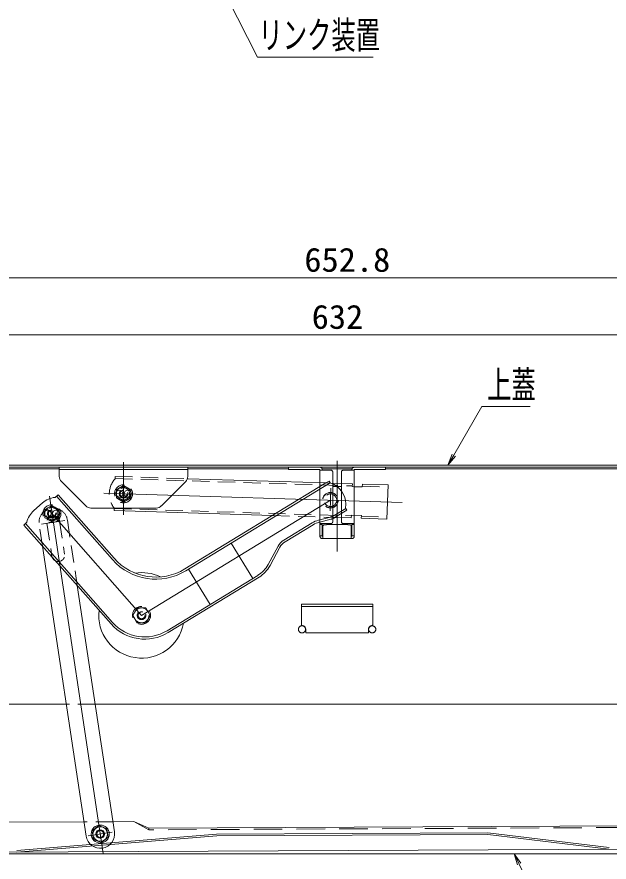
# Model space of a CAD drawing. Units: millimetres, scale not verified. Extents: x -2000 to 2000, y -1385 to 1385.
# Drawn here: x -1489 to -1074, y -345 to 247 of the extents above; entities that cross this region are included whole.
import ezdxf
from ezdxf.enums import TextEntityAlignment as Align

# ---------------------------------------------------------------- set-up
doc = ezdxf.new("R2010")
doc.units = ezdxf.units.MM
doc.header["$LTSCALE"] = 10
doc.header["$PDMODE"] = 32
doc.header["$PDSIZE"] = 5
for name, pattern in [('DASHED1', [1.8, 1.2, -0.6]), ('DASHED2', [3, 2, -1]), ('LONG_DASHED1', [7, 6, -1]), ('LONG_DOUBLE_CHAIN', [21.8, 18, -1, 0.6, -0.6, 0.6, -1])]:
    doc.linetypes.add(name, pattern=pattern)
for name, color, linetype, lineweight in [('0-2_0', 4, 'Continuous', 9), ('0-3_sunpou', 1, 'Continuous', 9), ('0-6_center', 5, 'Continuous', 9), ('0-7_PHANTOM', 3, 'LONG_DOUBLE_CHAIN', 9), ('0-8_1', 7, 'Continuous', 9), ('0-9_HIDDEN', 3, 'LONG_DASHED1', 9), ('0-A_CYA_M', 4, 'Continuous', 9), ('0-B_CYA_SSD', 134, 'DASHED2', 9), ('1-3_rink1', 7, 'Continuous', 9), ('1-D_6寸法', 1, 'Continuous', 9), ('1-F_link', 7, 'Continuous', 9)]:
    doc.layers.add(name, color=color, linetype=linetype, lineweight=lineweight)
doc.styles.add('ＭＳ ゴシック', font='')
doc.styles.get('ＭＳ ゴシック').set_extended_font_data('MS Gothic')

# ---------------------------------------------------------------- blocks, each defined once
blk = doc.blocks.new('MLeader1')
at = {"layer": '1-D_6寸法'}
for p, q in [((-1160.69, -26.13), (-1129.81, -26.13)), ((-1187.37, -67.19), (-1183.36, -60.27))]:
    blk.add_line(p, q, dxfattribs=at)
for points in [[(-1183.36, -60.27), (-1163.57, -26.13), (-1160.69, -26.13)], [(-1182.2, -60.94), (-1187.37, -67.19), (-1184.51, -59.6)]]:
    blk.add_lwpolyline(points, dxfattribs=at)
at = {"layer": '1-D_6寸法', "color": 2, "style": 'ＭＳ ゴシック', "width": 0.65}
blk.add_text('上蓋', height=19.21, dxfattribs=at).set_placement((-1159.97, -26.19), align=Align.BOTTOM_LEFT)
blk = doc.blocks.new('MLeader4')
at = {"layer": '1-D_6寸法'}
for p, q in [((-1141.09, -339.69), (-1137.54, -346.86)), ((-1112.77, -390.95), (-1081.89, -390.95))]:
    blk.add_line(p, q, dxfattribs=at)
for points in [[(-1138.73, -347.45), (-1141.09, -339.69), (-1136.34, -346.26)], [(-1137.54, -346.86), (-1115.65, -390.95), (-1112.77, -390.95)]]:
    blk.add_lwpolyline(points, dxfattribs=at)
at = {"layer": '1-D_6寸法', "color": 2, "style": 'ＭＳ ゴシック', "width": 0.65}
blk.add_text('下蓋', height=19.21, dxfattribs=at).set_placement((-1112.05, -391.01), align=Align.BOTTOM_LEFT)
blk = doc.blocks.new('MLeader9')
at = {"layer": '1-D_6寸法'}
for p, q in [((-1373.47, 322.62), (-1369.86, 315.49)), ((-1317.95, 218.67), (-1239.87, 218.67))]:
    blk.add_line(p, q, dxfattribs=at)
for points in [[(-1371.05, 314.88), (-1373.47, 322.62), (-1368.67, 316.09)], [(-1369.86, 315.49), (-1320.83, 218.67), (-1317.95, 218.67)]]:
    blk.add_lwpolyline(points, dxfattribs=at)
at = {"layer": '1-D_6寸法', "color": 2, "style": 'ＭＳ ゴシック', "width": 0.65}
blk.add_text('リンク装置', height=19.21, dxfattribs=at).set_placement((-1320.14, 218.97), align=Align.BOTTOM_LEFT)

msp = doc.modelspace()

# ---------------------------------------------------------------- linework, layer by layer
at = {"layer": '0-2_0'}
for p, q in [((-1577.56, -67.19), (-952.56, -67.19)), ((-1577.56, -68.69), (-952.56, -68.69)), ((-1562.66, -69.69), (-1459.66, -69.69)), ((-1459.66, -68.69), (-1369.66, -68.69)), ((-1459.66, -68.69), (-1459.66, -75.22)), ((-1459.66, -70.19), (-1369.66, -70.19)), ((-1369.66, -68.69), (-1369.66, -75.22)), ((-1369.66, -69.69), (-1299.06, -69.69)), ((-1231.06, -69.69), (-960.26, -69.69)), ((-1458.19, -78.75), (-1457.25, -79.69)), ((-1457.25, -79.69), (-1441.12, -95.82)), ((-1372.06, -79.69), (-1388.19, -95.82)), ((-1371.12, -78.75), (-1372.06, -79.69)), ((-1437.58, -97.29), (-1391.73, -97.29)), ((-1454.81, -234.69), (-1506.46, -234.69)), ((-1016.46, -234.69), (-1434.59, -234.69)), ((-1576.46, -339.69), (-967.4, -339.69))]:
    msp.add_line(p, q, dxfattribs=at)
at = {"layer": '0-2_0', "linetype": 'DASHED1'}
for p, q in [((-1434.59, -234.69), (-1454.81, -234.69)), ((-1422.19, -317.13), (-1442.4, -317.22))]:
    msp.add_line(p, q, dxfattribs=at)
at = {"layer": '0-2_0'}
msp.add_lwpolyline([(-1426.3, -322.03), (-1431.89, -319.83), (-1436.58, -323.57), (-1435.69, -329.51), (-1430.1, -331.7), (-1425.41, -327.96)], close=True, dxfattribs=at)
for centre, radius in [((-1430.99, -325.77), 6.3), ((-1431, -325.77), 5.1), ((-1431, -325.77), 2.4)]:
    msp.add_circle(centre, radius, dxfattribs=at)
for centre, start, end in [((-1454.66, -75.22), 180, 224.99997), ((-1374.66, -75.22), 315.00003, 0), ((-1437.58, -92.29), 224.99995, 270), ((-1391.73, -92.29), 269.99998, 315)]:
    msp.add_arc(centre, 5, start, end, dxfattribs=at)
at = {"layer": '0-3_sunpou'}
for p, q in [((-1582.86, 64.03), (-940.06, 64.03)), ((-1576.06, 24.03), (-954.06, 24.03))]:
    msp.add_line(p, q, dxfattribs=at)
at = {"layer": '0-6_center'}
for p, q in [((-1414.66, -102.09), (-1414.66, -65.09)), ((-1265.06, -127.63), (-1265.06, -64.23)), ((-1428.59, -86.86), (-1219.45, -93.34)), ((-1269.47, -83.3), (-1269.96, -99.15)), ((-1428.93, -339.51), (-1466.65, -88.9)), ((-1472.09, -108.46), (-1455.69, -105.99)), ((-1439.38, -327.03), (-1422.62, -324.5))]:
    msp.add_line(p, q, dxfattribs=at)
msp.add_lwpolyline([(-1464.86, -101.21), (-1402.06, -172.49), (-1269.73, -91.78)], dxfattribs=at)
at = {"layer": '0-7_PHANTOM'}
for p, q in [((-1277.06, -68.69), (-1299.06, -68.69)), ((-1299.06, -70.29), (-1299.06, -68.69)), ((-1299.06, -70.29), (-1277.06, -70.29)), ((-1277.06, -117.09), (-1277.06, -70.29)), ((-1269.56, -70.69), (-1277.06, -70.69)), ((-1275.58, -69.69), (-1254.54, -69.69)), ((-1275.46, -70.29), (-1275.46, -70.69)), ((-1260.56, -70.69), (-1253.06, -70.69)), ((-1254.66, -70.29), (-1254.66, -70.69)), ((-1253.06, -68.69), (-1231.06, -68.69)), ((-1253.06, -117.09), (-1253.06, -70.29)), ((-1253.06, -70.29), (-1231.06, -70.29)), ((-1231.06, -70.29), (-1231.06, -68.69)), ((-1268.06, -72.19), (-1268.06, -106.69)), ((-1262.06, -106.69), (-1262.06, -72.19)), ((-1268.06, -82.19), (-1262.06, -82.19)), ((-1269.56, -108.19), (-1277.06, -108.19)), ((-1275.46, -108.69), (-1277.06, -108.69)), ((-1275.46, -108.19), (-1275.46, -117.09)), ((-1274.96, -109.99), (-1274.96, -118.69)), ((-1272.56, -108.99), (-1273.96, -108.99)), ((-1272.56, -108.99), (-1272.56, -108.69)), ((-1272.56, -108.69), (-1257.56, -108.69)), ((-1260.56, -108.19), (-1253.06, -108.19)), ((-1257.56, -108.99), (-1257.56, -108.69)), ((-1256.16, -108.99), (-1257.56, -108.99)), ((-1255.16, -109.99), (-1255.16, -118.69)), ((-1254.66, -108.19), (-1254.66, -117.09)), ((-1254.66, -108.69), (-1253.06, -108.69)), ((-1277.06, -116.69), (-1275.46, -116.69)), ((-1275.46, -117.09), (-1274.96, -117.09)), ((-1255.16, -117.09), (-1254.66, -117.09)), ((-1254.66, -116.69), (-1253.06, -116.69)), ((-1254.66, -118.69), (-1275.46, -118.69))]:
    msp.add_line(p, q, dxfattribs=at)
for centre, radius, start, end in [((-1277.06, -70.29), 1.6, 0.00005, 90.00003), ((-1269.56, -72.19), 1.5, 0.00005, 90.00003), ((-1260.56, -72.19), 1.5, 90.00003, 180), ((-1253.06, -70.29), 1.6, 90.00003, 180), ((-1273.96, -109.99), 1, 90.00003, 180), ((-1269.56, -106.69), 1.5, 270.00002, 359.99998), ((-1260.56, -106.69), 1.5, 179.99998, 269.99997), ((-1256.16, -109.99), 1, 0.00005, 90.00003), ((-1275.46, -117.09), 1.6, 179.99998, 269.99997), ((-1254.66, -117.09), 1.6, 270.00002, 359.99998)]:
    msp.add_arc(centre, radius, start, end, dxfattribs=at)
at = {"layer": '0-8_1', "color": 3}
msp.add_circle((-1431, -325.77), 3, dxfattribs=at)
at = {"layer": '0-9_HIDDEN'}
for p, q in [((-1290.06, -164.69), (-1240.06, -164.69)), ((-1290.06, -164.69), (-1290.06, -178.74)), ((-1240.06, -164.69), (-1240.06, -178.74)), ((-1290.06, -166.29), (-1240.06, -166.29)), ((-1287.06, -182.29), (-1287.06, -184.69)), ((-1243.06, -182.29), (-1243.06, -184.69)), ((-1287.06, -184.69), (-1243.06, -184.69))]:
    msp.add_line(p, q, dxfattribs=at)
for centre in [(-1289.66, -182.29), (-1240.46, -182.29)]:
    msp.add_circle(centre, 2.5, dxfattribs=at)
for centre, radius, start, end in [((-1289.06, -178.74), 1, 179.99998, 260.40715), ((-1289.66, -182.29), 2.6, 0, 80.40494), ((-1240.46, -182.29), 2.6, 99.59506, 180), ((-1241.06, -178.74), 1, 279.59283, 0)]:
    msp.add_arc(centre, radius, start, end, dxfattribs=at)
at = {"layer": '0-A_CYA_M'}
for p, q in [((-1442.4, -317.22), (-1549.51, -317.73)), ((-1407.41, -317.06), (-1422.19, -317.13)), ((-1407.41, -317.06), (-1396.99, -321.61)), ((-973.5, -319.59), (-1396.99, -321.61)), ((-1489.42, -337.25), (-1349.47, -325.78)), ((-1159.48, -324.88), (-1349.47, -325.78)), ((-1074.43, -335.27), (-1159.48, -324.88)), ((-1489.32, -338.44), (-1349.42, -326.98)), ((-1159.55, -326.08), (-1349.42, -326.98)), ((-1074.57, -336.46), (-1159.55, -326.08)), ((-967.62, -335.97), (-1548.21, -338.73))]:
    msp.add_line(p, q, dxfattribs=at)
at = {"layer": '0-B_CYA_SSD'}
for p in [(-1407.41, -317.06), (-973.49, -320.79), (-1396.99, -321.61)]:
    msp.add_line(p, (-1396.99, -322.81), dxfattribs=at)
at = {"layer": '1-3_rink1', "linetype": 'DASHED1'}
for p, q in [((-1420.5, -76.7), (-1420.45, -75.11)), ((-1420.49, -76.61), (-1254.41, -81.75)), ((-1420.45, -75.11), (-1369.88, -76.67)), ((-1369.88, -76.67), (-1369.66, -76.68)), ((-1419.66, -84.4), (-1414.66, -81.52)), ((-1414.66, -81.52), (-1409.66, -84.4)), ((-1272.93, -79.68), (-1269.64, -79.78)), ((-1247.42, -81.97), (-1229.43, -82.53)), ((-1409.66, -84.4), (-1409.66, -90.18)), ((-1409.66, -90.18), (-1414.66, -93.06)), ((-1469.86, -98.32), (-1464.86, -95.44)), ((-1469.86, -104.1), (-1469.86, -98.32)), ((-1464.86, -95.44), (-1459.86, -98.32)), ((-1459.86, -98.32), (-1459.86, -104.1)), ((-1421.14, -97.59), (-1255.06, -102.74)), ((-1464.86, -106.98), (-1469.86, -104.1)), ((-1459.86, -104.1), (-1464.86, -106.98)), ((-1459.44, -106.56), (-1455.97, -129.6)), ((-1454, -105.74), (-1447.09, -151.62)), ((-1310.4, -102.53), (-1266.31, -103.9)), ((-1278.12, -105.8), (-1277.06, -105.52)), ((-1248.07, -102.96), (-1230.08, -103.52)), ((-1471.49, -123.94), (-1473.78, -108.72)), ((-1468.34, -107.9), (-1464.87, -130.94)), ((-1405.06, -167.29), (-1408.06, -172.49)), ((-1399.06, -167.29), (-1405.06, -167.29)), ((-1408.06, -172.49), (-1405.06, -177.69)), ((-1405.06, -177.69), (-1399.06, -177.69))]:
    msp.add_line(p, q, dxfattribs=at)
at = {"layer": '1-3_rink1'}
for p, q in [((-1371, -141.24), (-1269.94, -79.61)), ((-1270.72, -78.33), (-1269.89, -79.7)), ((-1269.64, -79.78), (-1254.37, -80.25)), ((-1254.37, -80.25), (-1254.43, -82.25)), ((-1253.06, -82.3), (-1254.43, -82.25)), ((-1253.06, -82.3), (-1247.43, -82.47)), ((-1247.37, -80.47), (-1247.43, -82.47)), ((-1247.37, -80.47), (-1229.38, -81.03)), ((-1229.38, -81.03), (-1230.12, -105.02)), ((-1462.37, -89.68), (-1460.48, -88.02)), ((-1421.34, -132.44), (-1460.48, -88.02)), ((-1477.47, -98.99), (-1471.47, -93.71)), ((-1422.47, -133.44), (-1461.6, -89.01)), ((-1421.14, -97.5), (-1421.19, -99.09)), ((-1421.19, -99.09), (-1310.4, -102.53)), ((-1267.09, -102.47), (-1259.01, -97.54)), ((-1266.3, -103.75), (-1258.22, -98.82)), ((-1259.06, -97.45), (-1258.22, -98.82)), ((-1277.06, -105.52), (-1269.76, -103.61)), ((-1277.05, -107.07), (-1269.38, -105.06)), ((-1266.31, -103.9), (-1255.11, -104.24)), ((-1255.05, -102.24), (-1255.11, -104.24)), ((-1255.05, -102.24), (-1248.05, -102.46)), ((-1248.05, -102.46), (-1248.11, -104.46)), ((-1248.11, -104.46), (-1230.12, -105.02)), ((-1484.49, -109.18), (-1482.61, -107.51)), ((-1423.44, -178.47), (-1484.49, -109.18)), ((-1422.32, -177.48), (-1483.37, -108.19)), ((-1302.26, -119.7), (-1282.53, -107.67)), ((-1301.48, -120.98), (-1281.75, -108.95)), ((-1440.88, -327.25), (-1471.49, -123.94)), ((-1339.23, -121.87), (-1324.13, -146.63)), ((-1313.37, -136.9), (-1306.38, -124.03)), ((-1312.05, -137.62), (-1305.06, -124.75)), ((-1354.01, -164.85), (-1369.11, -140.09)), ((-1384.19, -183.26), (-1320.53, -144.44)), ((-1383.41, -184.54), (-1319.75, -145.72)), ((-1447.09, -151.62), (-1421.11, -324.28))]:
    msp.add_line(p, q, dxfattribs=at)
for points in [[(-1371.78, -139.96), (-1272.95, -79.69), (-1270.72, -78.33)], [(-1277.74, -107.25), (-1277.06, -107.07), (-1277.05, -107.07)]]:
    msp.add_lwpolyline(points, dxfattribs=at)
at = {"layer": '1-3_rink1', "linetype": 'DASHED1'}
for points in [[(-1414.66, -93.06), (-1419.66, -90.18), (-1419.66, -84.4)], [(-1399.06, -177.69), (-1396.06, -172.49), (-1399.06, -167.29)]]:
    msp.add_lwpolyline(points, dxfattribs=at)
for centre, radius in [((-1414.66, -87.29), 6.3), ((-1414.66, -87.29), 5), ((-1414.66, -87.29), 4.25), ((-1414.66, -87.29), 3), ((-1414.66, -87.29), 2.5), ((-1269.73, -91.78), 5.45), ((-1269.73, -91.78), 5.3), ((-1269.73, -91.78), 4.4), ((-1464.86, -101.21), 6.3), ((-1464.86, -101.21), 5), ((-1464.86, -101.21), 4.25), ((-1464.86, -101.21), 3), ((-1464.86, -101.21), 2.5), ((-1402.06, -172.49), 6.3), ((-1402.06, -172.49), 5.2), ((-1402.06, -172.49), 3), ((-1402.06, -172.49), 2.4)]:
    msp.add_circle(centre, radius, dxfattribs=at)
for centre, radius, start, end in [((-1408.66, -87.48), 16, 137.68282, 217.83437), ((-1463.89, -107.23), 10, 8.55971, 188.55971), ((-1408.66, -87.48), 16, 217.83437, 218.76595), ((-1463.89, -107.23), 4.5, 8.55976, 188.55974), ((-1272.3, -93.94), 10, 284.66859, 301.40622), ((-1272.3, -93.94), 11.5, 284.66859, 301.40622), ((-1460.42, -130.27), 4.5, 188.55956, 8.55956)]:
    msp.add_arc(centre, radius, start, end, dxfattribs=at)
at = {"layer": '1-3_rink1'}
for centre, radius, start, end in [((-1274.85, -94.91), 16, 350.84336, 71.92871), ((-1460.89, -105.71), 16, 96.28145, 131.37823), ((-1462.7, -89.31), 0.5, 276.2805, 311.37852), ((-1466.89, -111), 16, 131.37823, 166.47502), ((-1273.94, -121.76), 16.5, 104.66859, 121.36932), ((-1482.94, -107.14), 0.5, 311.37852, 346.47551), ((-1273.94, -121.76), 15, 104.66859, 121.36932), ((-1296.27, -129.52), 11.5, 121.36932, 151.50674), ((-1296.27, -129.52), 10, 121.36932, 151.50674), ((-1392.08, -106.67), 40.5, 221.37825, 301.37825), ((-1392.08, -106.67), 39, 221.37825, 301.37825), ((-1330.95, -127.36), 20, 301.37753, 331.50674), ((-1330.95, -127.36), 21.5, 301.37753, 331.50674), ((-1402.06, -172.49), 30, 63.94554, 98.80689), ((-1402.06, -172.49), 30, 173.17698, 349.56711), ((-1399.81, -157.65), 30, 221.38127, 301.37753), ((-1399.81, -157.65), 31.5, 221.38127, 301.37753), ((-1431, -325.77), 10, 188.55971, 8.55971)]:
    msp.add_arc(centre, radius, start, end, dxfattribs=at)
for p in [(-1417.66, -87.29), (-1411.66, -87.29), (-1467.86, -101.21), (-1461.86, -101.21)]:
    msp.add_point(p, dxfattribs=at)
at = {"layer": '1-F_link'}
msp.add_line((-1369.66, -76.68), (-1272.93, -79.68), dxfattribs=at)

# ---------------------------------------------------------------- block references
at = {"layer": '1-D_6寸法'}
for name in ['MLeader9', 'MLeader1', 'MLeader4']:
    msp.add_blockref(name, (0, 0), dxfattribs=at)

# ---------------------------------------------------------------- texts
at = {"layer": '0-3_sunpou', "color": 2, "style": 'ＭＳ ゴシック', "width": 1.05}
for s, p in [('652.8', (-1288, 63.29)), ('632', (-1282.85, 23.29))]:
    msp.add_text(s, height=16.86, dxfattribs=at).set_placement(p, align=Align.BOTTOM_LEFT)

doc.saveas('drawing.dxf')
